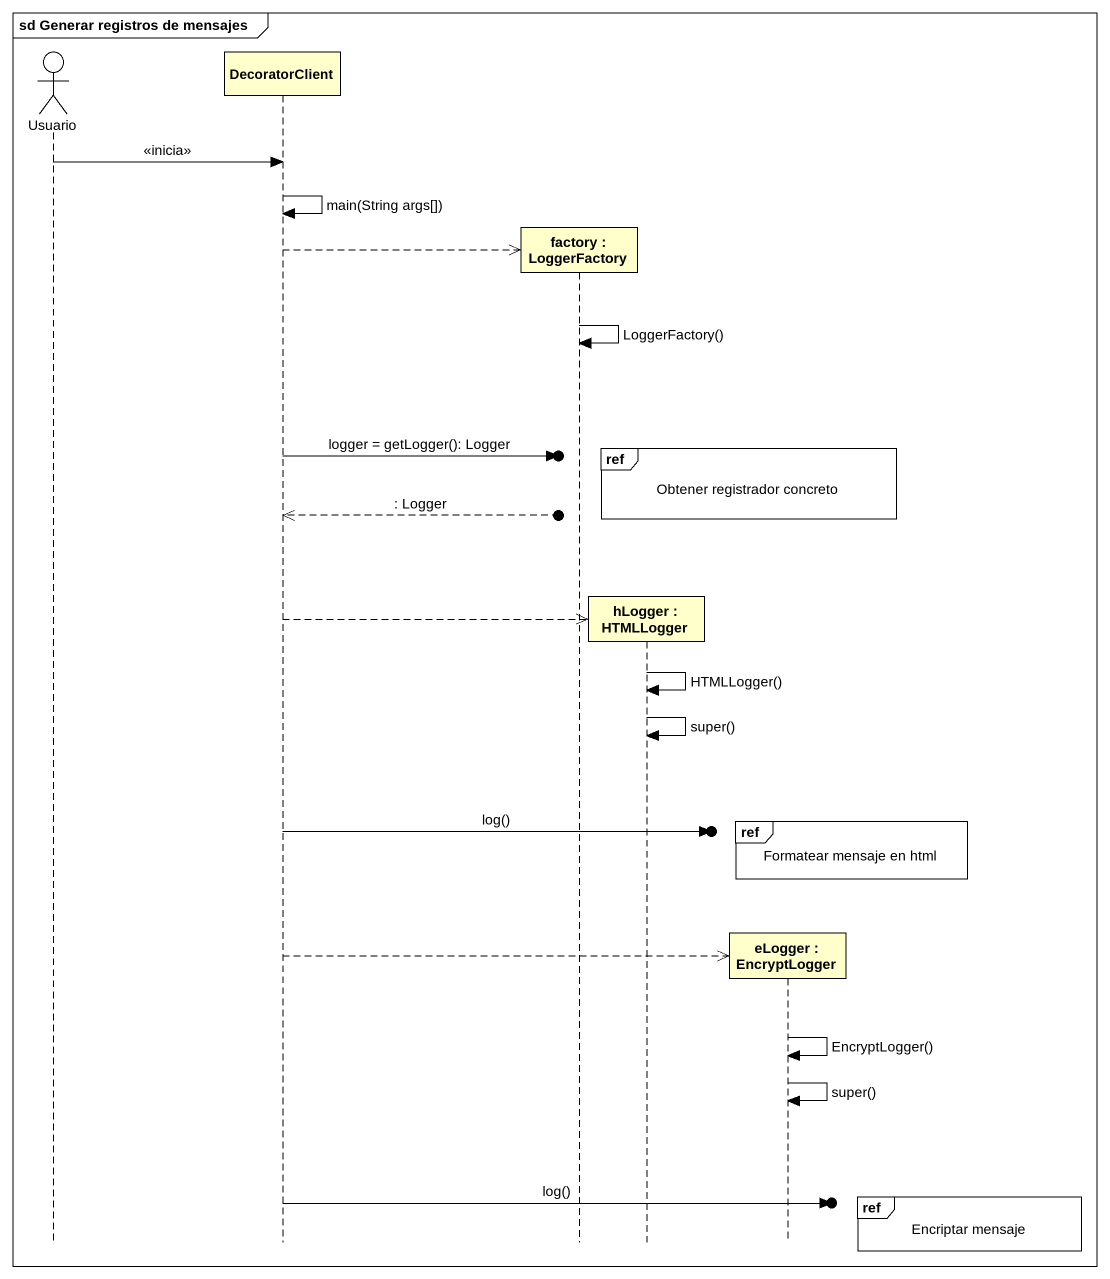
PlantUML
@startuml
mainframe sd Generar registros de mensajes
hide footbox
actor Usuario
participant DecoratorClient
participant "factory : LoggerFactory" as factory
participant "hLogger : HTMLLogger" as hLogger
participant "eLogger : EncryptLogger" as eLogger

Usuario -> DecoratorClient : <<inicia>>
DecoratorClient -> DecoratorClient : main(String args[])
DecoratorClient -->> factory **
factory -> factory : LoggerFactory()
ref over hLogger, eLogger : Obtener registrador concreto
DecoratorClient ->o] : logger = getLogger(): Logger
DecoratorClient <<--o] : : Logger
DecoratorClient -->> hLogger **
hLogger -> hLogger : HTMLLogger()
hLogger -> hLogger : super()
ref over eLogger : Formatear mensaje en html
DecoratorClient ->o] : log()
DecoratorClient -->> eLogger **
eLogger -> eLogger : EncryptLogger()
eLogger -> eLogger : super()
ref over eLogger : Encriptar mensaje
DecoratorClient ->o] : log()
@enduml
